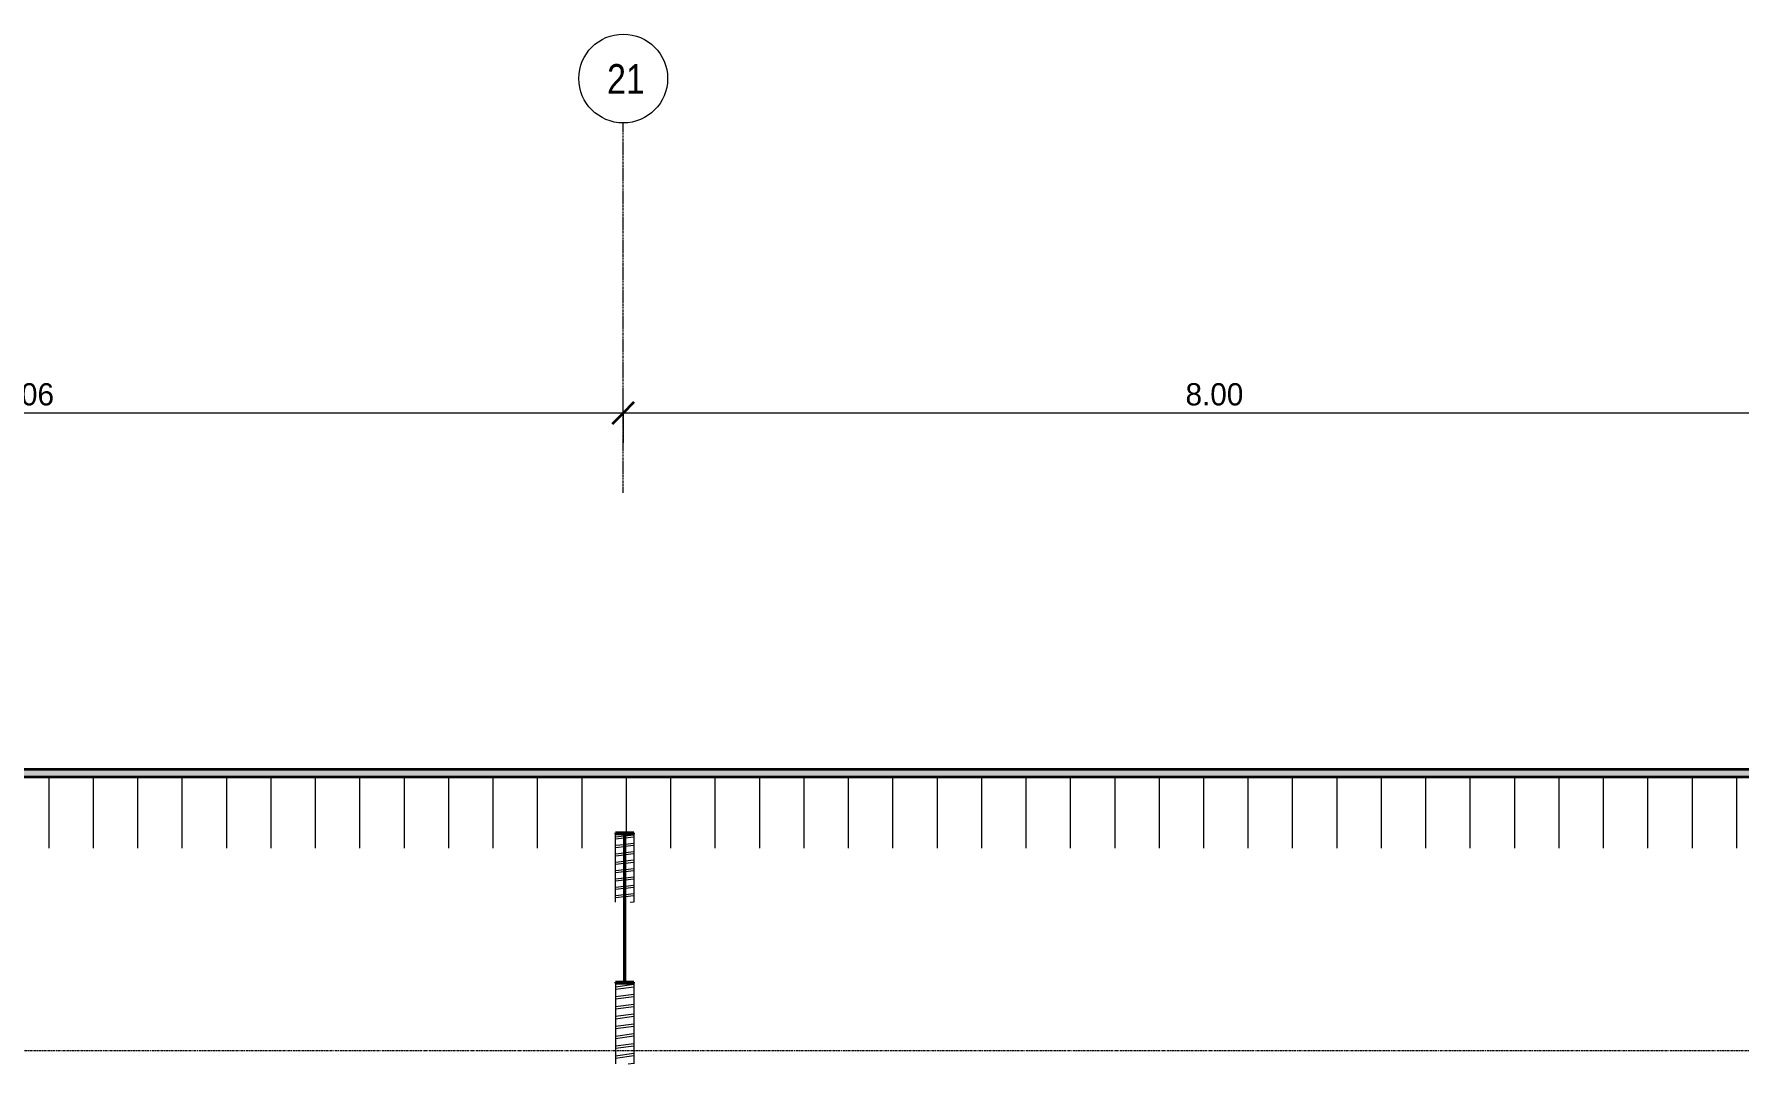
# Model space of a CAD drawing. Header units: centimetres. Extents: x -13689 to 3489, y -437 to 1921.
# Drawn here: x -2206 to -1054, y 1225 to 1921 of the extents above; entities that cross this region are included whole.
import ezdxf

# ---------------------------------------------------------------- set-up
doc = ezdxf.new("R2010")
doc.units = ezdxf.units.CM
doc.linetypes.add('Centre', pattern=[3.175, 0.635, -0.475, 1.59, -0.475])
doc.linetypes.add('Grid Line', pattern=[2.2225, 1.27, -0.3175, 0.3175, -0.3175])
for name, color, linetype, lineweight in [('A-ANNO-DIMS', 7, 'Continuous', 9), ('A-ANNO-DIMS-100', 7, 'Continuous', 9), ('A-FLOR-LEVL', 7, 'Continuous', 9), ('A-ROOF', 7, 'Continuous', 9), ('A-ROOF-PATT', 7, 'Continuous', 35), ('S-BEAM', 7, 'Continuous', 9), ('S-GRID', 7, 'Continuous', 9), ('S-GRID-IDEN', 7, 'Continuous', 9)]:
    doc.layers.add(name, color=color, linetype=linetype, lineweight=lineweight)
doc.styles.add('Century Gothic_1', font='GOTHIC.TTF', dxfattribs={"height": 15})
doc.styles.add('Saira Condensed', font='SairaCondensed-Regular.ttf', dxfattribs={"height": 20})
doc.dimstyles.new('FCA_N_Cotas_E100', dxfattribs={"dimscale": 30.48, "dimtxt": 15.662524, "dimasz": 0.492126, "dimexe": 0.656168, "dimexo": 0.656168, "dimgap": 0.032808, "dimtad": 1, "dimlfac": 0.01, "dimrnd": 0.01, "dimzin": 0, "dimdsep": 46, "dimtxsty": 'Century Gothic_1', "dimblk1": 'OBLIQUE', "dimblk2": 'OBLIQUE', "dimsah": 1, "dimcen": 0.09, "dimdle": 0.656168, "dimazin": 2, "dimtfac": 1, "dimtdec": 4, "dimtix": 1, "dimtmove": 0, "dimatfit": 3, "dimfxl": 1, "dimtvp": 1, "dimtolj": 1, "dimtzin": 0, "dimarcsym": 2})
pattern_1 = [(6.42, (-5138.633, 1372.417), (23.887435, 8.3473396), []), (6.42, (-5138.633, 1376.704), (23.887435, 8.3473396), [])]

# ---------------------------------------------------------------- blocks, each defined once
blk = doc.blocks.new('PQ_RVR_EST-01_ZZ_ZZ_MO_T_A_rvt-2-Sección 3-2')
at = {"layer": 'S-BEAM', "true_color": 0xc0c0c0}
h = blk.add_hatch(dxfattribs=at)
h.set_pattern_fill('FP_9', color=9, style=0, pattern_type=2)
h.set_pattern_definition([(45, (-5138.633, 712), (-25.14472, 25.14472), []), (45, (-5138.633, 750.1), (-25.14472, 25.14472), [])])
h.paths.add_polyline_path([(-933.6, 1279.9), (-933.6, 1280.5), (-939.5, 1280.5), (-939.5, 1380.9), (-933.6, 1380.9), (-933.6, 1381.5), (-946.1, 1381.5), (-946.1, 1380.9), (-940.2, 1380.9), (-940.2, 1280.5), (-946.1, 1280.5), (-946.1, 1279.9)])
h = blk.add_hatch(dxfattribs=at)
h.set_pattern_fill('FP_22', color=9, style=0, pattern_type=2)
h.set_pattern_definition(pattern_1)
edge = h.paths.add_edge_path()
edge.add_line((-940.2, 1334.6), (-940.2, 1380.9))
edge.add_line((-940.2, 1380.9), (-946.1, 1380.9))
edge.add_line((-946.1, 1380.9), (-946.1, 1334.6))
h = blk.add_hatch(dxfattribs=at)
h.set_pattern_fill('FP_22', color=9, style=0, pattern_type=2)
h.set_pattern_definition(pattern_1)
edge = h.paths.add_edge_path()
edge.add_line((-933.6, 1334.6), (-933.6, 1380.9))
edge.add_line((-933.6, 1380.9), (-939.5, 1380.9))
edge.add_line((-939.5, 1380.9), (-939.5, 1334.6))
edge.add_line((-939.5, 1334.6), (-936.4, 1334.6))
h = blk.add_hatch(dxfattribs=at)
h.set_pattern_fill('FP_23', color=9, style=0, pattern_type=2)
h.set_pattern_definition([(7.542, (-5138.633, 1269.956), (23.411866, 9.757287), []), (7.542, (-5138.633, 1275), (23.411866, 9.757287), [])])
edge = h.paths.add_edge_path()
edge.add_line((-933.6, 1225.4), (-933.6, 1279.9))
edge.add_line((-933.6, 1279.9), (-946.1, 1279.9))
edge.add_line((-946.1, 1279.9), (-946.1, 1225.4))
at = {"layer": 'S-BEAM', "lineweight": 35}
for p, q in [((-946.1, 1381.5), (-946.1, 1380.9)), ((-933.6, 1381.5), (-946.1, 1381.5)), ((-946.1, 1380.9), (-940.2, 1380.9)), ((-940.2, 1380.9), (-940.2, 1280.5)), ((-939.5, 1280.5), (-939.5, 1380.9)), ((-939.5, 1380.9), (-933.6, 1380.9)), ((-933.6, 1380.9), (-933.6, 1381.5)), ((-940.2, 1280.5), (-946.1, 1280.5)), ((-946.1, 1280.5), (-946.1, 1279.9)), ((-946.1, 1279.9), (-933.6, 1279.9)), ((-933.6, 1280.5), (-939.5, 1280.5)), ((-933.6, 1279.9), (-933.6, 1280.5))]:
    blk.add_line(p, q, dxfattribs=at)
at = {"layer": 'S-BEAM'}
for p, q in [((-946.1, 1334.6), (-946.1, 1380.9)), ((-933.6, 1380.9), (-933.6, 1334.6)), ((-946.1, 1279.9), (-946.1, 1225.4)), ((-933.6, 1279.9), (-933.6, 1225.4))]:
    blk.add_line(p, q, dxfattribs=at)
blk = doc.blocks.new('Grid - 3mm-1939417-Sección 3-2')
at = {"layer": 'S-GRID-IDEN', "color": 253, "true_color": 0xaaaaaa}
blk.add_circle((-3346.7, 1891.3), 30, dxfattribs=at)
blk = doc.blocks.new('DIMBLOCK46-Sección 3-2')
at = {"layer": 'A-ANNO-DIMS-100'}
for p, q in [((-1807.9, 1665.2), (-1807.9, 1674.6)), ((-1007.5, 1665.2), (-1007.5, 1674.6)), ((-1007.5, 1665.2), (-1807.9, 1665.2)), ((-1807.9, 1665.2), (-1807.9, 1645.2)), ((-1007.5, 1665.2), (-1007.5, 1645.2))]:
    blk.add_line(p, q, dxfattribs=at)
at = {"layer": 'A-ANNO-DIMS-100', "lineweight": 35}
for p, q in [((-1807.9, 1665.2), (-1800.4, 1672.7)), ((-1007.5, 1665.2), (-1000, 1672.7)), ((-1807.9, 1665.2), (-1815.4, 1657.7)), ((-1007.5, 1665.2), (-1015, 1657.7))]:
    blk.add_line(p, q, dxfattribs=at)
at = {"layer": 'A-ANNO-DIMS-100', "color": 0, "insert": (-1428.1, 1685.4), "char_height": 15, "width": 48.927, "attachment_point": 1, "line_spacing_factor": 0.984502, "style": 'Century Gothic_1'}
blk.add_mtext('8.00', dxfattribs=at)
blk = doc.blocks.new('_Oblique')
at = {"color": 0, "linetype": 'ByBlock', "lineweight": -2}
blk.add_line((-0.5, -0.5), (0.5, 0.5), dxfattribs=at)
blk = doc.blocks.new('DIMBLOCK47-Sección 3-2')
at = {"layer": 'A-ANNO-DIMS-100'}
for p, q in [((-2614.2, 1665.2), (-2614.2, 1674.6)), ((-1807.9, 1665.2), (-1807.9, 1674.6)), ((-1807.9, 1665.2), (-2614.2, 1665.2)), ((-2614.2, 1665.2), (-2614.2, 1645.2)), ((-1807.9, 1665.2), (-1807.9, 1645.2))]:
    blk.add_line(p, q, dxfattribs=at)
at = {"layer": 'A-ANNO-DIMS-100', "lineweight": 35}
for p, q in [((-2614.2, 1665.2), (-2606.7, 1672.7)), ((-1807.9, 1665.2), (-1800.4, 1672.7)), ((-2614.2, 1665.2), (-2621.7, 1657.7)), ((-1807.9, 1665.2), (-1815.4, 1657.7))]:
    blk.add_line(p, q, dxfattribs=at)
at = {"layer": 'A-ANNO-DIMS-100', "color": 0, "insert": (-2231.4, 1685.4), "char_height": 15, "width": 48.927, "attachment_point": 1, "line_spacing_factor": 0.984502, "style": 'Century Gothic_1'}
blk.add_mtext('8.06', dxfattribs=at)

msp = doc.modelspace()

# ---------------------------------------------------------------- hatches: boundary and pattern name
at = {"layer": 'A-ROOF-PATT', "lineweight": 9, "true_color": 0x9a9a9a}
msp.add_hatch(color=253, dxfattribs=at).paths.add_polyline_path([(-2664.066, 1419.371), (1248.16, 1419.371), (1248.16, 1424.406), (-2664.066, 1424.406)])
at = {"layer": 'A-ROOF-PATT', "lineweight": 9, "true_color": 0xc0c0c0}
h = msp.add_hatch(dxfattribs=at)
h.set_pattern_fill('FP_18', color=9, style=0, pattern_type=2)
h.set_pattern_definition([(90, (-6005.756, 1409.673), (-30, 2e-15), [])])
edge = h.paths.add_edge_path()
edge.add_line((-1813.201, 1371.214), (-1813.201, 1381.473))
edge.add_line((-1813.201, 1381.473), (-1800.701, 1381.473))
edge.add_line((-1800.701, 1381.473), (-1800.701, 1371.214))
edge.add_line((-1800.701, 1371.214), (-1012.804, 1371.214))
edge.add_line((-1012.804, 1371.214), (-1012.804, 1381.473))
edge.add_line((-1012.804, 1381.473), (-1000.304, 1381.473))
edge.add_line((-1000.304, 1381.473), (-1000.304, 1371.214))
edge.add_line((-1000.304, 1371.214), (-220.579, 1371.214))
edge.add_line((-220.579, 1371.214), (-220.579, 1381.473))
edge.add_line((-220.579, 1381.473), (-208.079, 1381.473))
edge.add_line((-208.079, 1381.473), (-208.079, 1371.214))
edge.add_line((-208.079, 1371.214), (579.014, 1371.214))
edge.add_line((579.014, 1371.214), (579.014, 1381.473))
edge.add_line((579.014, 1381.473), (591.514, 1381.473))
edge.add_line((591.514, 1381.473), (591.514, 1371.214))
edge.add_line((591.514, 1371.214), (1211.565, 1371.214))
edge.add_line((1211.565, 1371.214), (1211.565, 1381.473))
edge.add_line((1211.565, 1381.473), (1224.065, 1381.473))
edge.add_line((1224.065, 1381.473), (1224.065, 1371.214))
edge.add_line((1224.065, 1371.214), (1224.081, 1371.214))
edge.add_line((1224.081, 1371.214), (1246.115, 1371.239))
edge.add_line((1246.115, 1371.239), (1246.115, 1412.418))
edge.add_line((1246.115, 1412.418), (1246.615, 1412.418))
edge.add_line((1246.615, 1412.418), (1246.615, 1371.214))
edge.add_line((1246.615, 1371.214), (1248.16, 1371.214))
edge.add_line((1248.16, 1371.214), (1248.16, 1419.371))
edge.add_line((1248.16, 1419.371), (-2664.066, 1419.371))
edge.add_line((-2664.066, 1419.371), (-2664.066, 1371.214))
edge.add_line((-2664.066, 1371.214), (-2660.898, 1371.214))
edge.add_line((-2660.898, 1371.214), (-2660.898, 1403.867))
edge.add_line((-2660.898, 1403.867), (-2660.398, 1403.867))
edge.add_line((-2660.398, 1403.867), (-2660.398, 1371.214))
h.paths.add_polyline_path([(584.909, 1380.887), (584.909, 1380.887), (580.692, 1380.887)])

# ---------------------------------------------------------------- linework, layer by layer
at = {"layer": 'A-FLOR-LEVL', "color": 253, "linetype": 'Centre', "true_color": 0xaaaaaa}
msp.add_line((-5531.107, 1234.505), (1610.786, 1234.505), dxfattribs=at)
at = {"layer": 'A-ROOF', "lineweight": 35}
for p, q in [((1248.16, 1424.406), (-2664.066, 1424.406)), ((-2664.066, 1419.371), (1248.16, 1419.371))]:
    msp.add_line(p, q, dxfattribs=at)
at = {"layer": 'S-GRID', "color": 253, "linetype": 'Grid Line', "true_color": 0xaaaaaa}
msp.add_line((-1807.925, 1611.334), (-1807.925, 1861.334), dxfattribs=at)

# ---------------------------------------------------------------- block references
at = {"lineweight": 5}
msp.add_blockref('PQ_RVR_EST-01_ZZ_ZZ_MO_T_A_rvt-2-Sección 3-2', (-867.123, 0), dxfattribs=at)
at = {"layer": 'S-GRID-IDEN', "color": 253, "true_color": 0xaaaaaa}
msp.add_blockref('Grid - 3mm-1939417-Sección 3-2', (1538.796, 0), dxfattribs=at)

# ---------------------------------------------------------------- texts
at = {"layer": 'S-GRID-IDEN', "color": 253, "true_color": 0xaaaaaa, "insert": (-1818.798, 1901.014), "char_height": 20, "width": 25.654, "attachment_point": 1, "style": 'Saira Condensed'}
msp.add_mtext('21', dxfattribs=at)

# ---------------------------------------------------------------- dimensions: what is measured, and where the dimension line sits
at = {"layer": 'A-ANNO-DIMS'}
for base, p1, p2, override, picture, middle in [((-2614.194, 1665.161), (-1807.925, 1654.554), (-2614.194, 1654.554), {"dimpost": '<>', "dimfxl": 806.269244}, 'DIMBLOCK47-Sección 3-2', (-2211.059, 1674.038)), ((-1807.925, 1665.161), (-1007.528, 1654.554), (-1807.925, 1654.554), {"dimpost": '<>', "dimfxl": 800.396547}, 'DIMBLOCK46-Sección 3-2', (-1407.726, 1674.038))]:
    dim = msp.add_linear_dim(base=base, p1=p1, p2=p2, dimstyle='FCA_N_Cotas_E100', override=override, dxfattribs=at)
    dim.commit()
    dim.dimension.update_dxf_attribs({"geometry": picture, "text_midpoint": middle})

doc.saveas('drawing.dxf')
